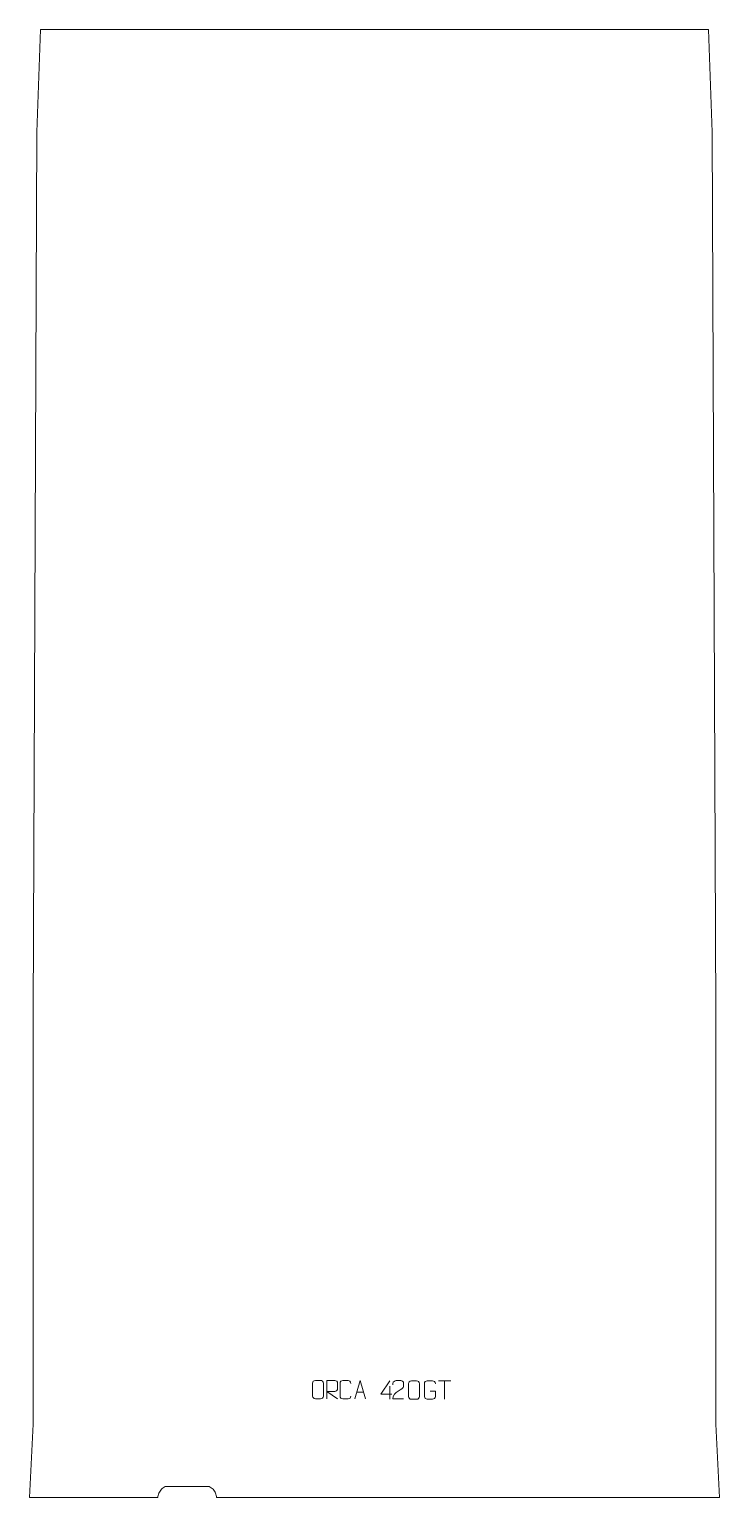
# Model space of a CAD drawing. Header units: millimetres. Extents: x -470 to 470, y -1570 to 430.
import ezdxf

# ---------------------------------------------------------------- set-up
doc = ezdxf.new("R2010")
doc.units = ezdxf.units.MM
doc.header["$MEASUREMENT"] = 0
doc.layers.add('layer 1', color=7, linetype='Continuous')

msp = doc.modelspace()

# ---------------------------------------------------------------- linework, layer by layer
at = {"layer": 'layer 1', "color": 242, "lineweight": 9}
msp.add_open_spline([(454.7501, 430.0012), (454.7501, 430.0012), (460.0003, 290.0011), (460.0003, 290.0011), (460.0003, 290.0011), (460.0003, 290.0011), (465.0001, -909.9997), (465.0001, -909.9997), (465.0001, -909.9997), (465.0001, -909.9997), (465.0001, -1469.9984), (465.0001, -1469.9984), (465.0001, -1469.9984), (465.0001, -1469.9984), (469.9999, -1569.9991), (469.9999, -1569.9991), (469.9999, -1569.9991), (469.9999, -1569.9991), (-214.9995, -1569.9991), (-214.9995, -1569.9991), (-214.9995, -1569.9991), (-214.9995, -1569.9991), (-215.1452, -1568.4282), (-215.1452, -1568.4282), (-215.1452, -1568.4282), (-215.1452, -1568.4282), (-215.4303, -1566.8751), (-215.4303, -1566.8751), (-215.4303, -1566.8751), (-215.4303, -1566.8751), (-215.8545, -1565.3573), (-215.8545, -1565.3573), (-215.8545, -1565.3573), (-215.8545, -1565.3573), (-216.415, -1563.8808), (-216.415, -1563.8808), (-216.415, -1563.8808), (-216.415, -1563.8808), (-217.1041, -1562.4621), (-217.1041, -1562.4621), (-217.1041, -1562.4621), (-217.1041, -1562.4621), (-217.9197, -1561.1114), (-217.9197, -1561.1114), (-217.9197, -1561.1114), (-217.9197, -1561.1114), (-218.8526, -1559.8403), (-218.8526, -1559.8403), (-218.8526, -1559.8403), (-218.8526, -1559.8403), (-219.8965, -1558.6569), (-219.8965, -1558.6569), (-219.8965, -1558.6569), (-219.8965, -1558.6569), (-221.0437, -1557.5731), (-221.0437, -1557.5731), (-221.0437, -1557.5731), (-221.0437, -1557.5731), (-222.2829, -1556.5968), (-222.2829, -1556.5968), (-222.2829, -1556.5968), (-222.2829, -1556.5968), (-223.6058, -1555.7368), (-223.6058, -1555.7368), (-223.6058, -1555.7368), (-223.6058, -1555.7368), (-224.9992, -1554.9992), (-224.9992, -1554.9992), (-224.9992, -1554.9992), (-224.9992, -1554.9992), (-284.9987, -1554.9992), (-284.9987, -1554.9992), (-284.9987, -1554.9992), (-284.9987, -1554.9992), (-286.3939, -1555.7368), (-286.3939, -1555.7368), (-286.3939, -1555.7368), (-286.3939, -1555.7368), (-287.7168, -1556.5968), (-287.7168, -1556.5968), (-287.7168, -1556.5968), (-287.7168, -1556.5968), (-288.9561, -1557.5731), (-288.9561, -1557.5731), (-288.9561, -1557.5731), (-288.9561, -1557.5731), (-290.1014, -1558.6569), (-290.1014, -1558.6569), (-290.1014, -1558.6569), (-290.1014, -1558.6569), (-291.1457, -1559.8403), (-291.1457, -1559.8403), (-291.1457, -1559.8403), (-291.1457, -1559.8403), (-292.0801, -1561.1114), (-292.0801, -1561.1114), (-292.0801, -1561.1114), (-292.0801, -1561.1114), (-292.8956, -1562.4621), (-292.8956, -1562.4621), (-292.8956, -1562.4621), (-292.8956, -1562.4621), (-293.5847, -1563.8808), (-293.5847, -1563.8808), (-293.5847, -1563.8808), (-293.5847, -1563.8808), (-294.1433, -1565.3573), (-294.1433, -1565.3573), (-294.1433, -1565.3573), (-294.1433, -1565.3573), (-294.5694, -1566.8751), (-294.5694, -1566.8751), (-294.5694, -1566.8751), (-294.5694, -1566.8751), (-294.8545, -1568.4282), (-294.8545, -1568.4282), (-294.8545, -1568.4282), (-294.8545, -1568.4282), (-295.0002, -1569.9991), (-295.0002, -1569.9991), (-295.0002, -1569.9991), (-295.0002, -1569.9991), (-469.9999, -1569.9991), (-469.9999, -1569.9991), (-469.9999, -1569.9991), (-469.9999, -1569.9991), (-465.0001, -1469.9984), (-465.0001, -1469.9984), (-465.0001, -1469.9984), (-465.0001, -1469.9984), (-465.0001, -909.9997), (-465.0001, -909.9997), (-465.0001, -909.9997), (-465.0001, -909.9997), (-460.0003, 290.0011), (-460.0003, 290.0011), (-460.0003, 290.0011), (-460.0003, 290.0011), (-454.7501, 430.0012), (-454.7501, 430.0012), (-454.7501, 430.0012), (-454.7501, 430.0012), (454.7501, 430.0012), (454.7501, 430.0012)], degree=3, knots=[0, 0, 0, 0, 0.027027027, 0.027027027, 0.027027027, 0.027027027, 0.054054054, 0.054054054, 0.054054054, 0.054054054, 0.081081081, 0.081081081, 0.081081081, 0.081081081, 0.108108108, 0.108108108, 0.108108108, 0.108108108, 0.135135135, 0.135135135, 0.135135135, 0.135135135, 0.162162162, 0.162162162, 0.162162162, 0.162162162, 0.189189189, 0.189189189, 0.189189189, 0.189189189, 0.216216216, 0.216216216, 0.216216216, 0.216216216, 0.243243243, 0.243243243, 0.243243243, 0.243243243, 0.27027027, 0.27027027, 0.27027027, 0.27027027, 0.297297297, 0.297297297, 0.297297297, 0.297297297, 0.324324324, 0.324324324, 0.324324324, 0.324324324, 0.351351351, 0.351351351, 0.351351351, 0.351351351, 0.378378378, 0.378378378, 0.378378378, 0.378378378, 0.405405405, 0.405405405, 0.405405405, 0.405405405, 0.432432432, 0.432432432, 0.432432432, 0.432432432, 0.459459459, 0.459459459, 0.459459459, 0.459459459, 0.486486486, 0.486486486, 0.486486486, 0.486486486, 0.513513514, 0.513513514, 0.513513514, 0.513513514, 0.540540541, 0.540540541, 0.540540541, 0.540540541, 0.567567568, 0.567567568, 0.567567568, 0.567567568, 0.594594595, 0.594594595, 0.594594595, 0.594594595, 0.621621622, 0.621621622, 0.621621622, 0.621621622, 0.648648649, 0.648648649, 0.648648649, 0.648648649, 0.675675676, 0.675675676, 0.675675676, 0.675675676, 0.702702703, 0.702702703, 0.702702703, 0.702702703, 0.72972973, 0.72972973, 0.72972973, 0.72972973, 0.756756757, 0.756756757, 0.756756757, 0.756756757, 0.783783784, 0.783783784, 0.783783784, 0.783783784, 0.810810811, 0.810810811, 0.810810811, 0.810810811, 0.837837838, 0.837837838, 0.837837838, 0.837837838, 0.864864865, 0.864864865, 0.864864865, 0.864864865, 0.891891892, 0.891891892, 0.891891892, 0.891891892, 0.918918919, 0.918918919, 0.918918919, 0.918918919, 0.945945946, 0.945945946, 0.945945946, 0.945945946, 1, 1, 1, 1], dxfattribs=at)
at = {"layer": 'layer 1', "color": 250, "lineweight": 9}
for points, knots in [([(-80.5463, -1410.3819), (-78.1796, -1410.3819), (-75.8125, -1410.3819), (-73.4454, -1410.3819), (-73.4454, -1410.3819), (-71.4644, -1410.3463), (-69.4379, -1411.841), (-69.4108, -1414.2837), (-69.4108, -1414.2837), (-69.4112, -1420.0425), (-69.4112, -1425.8018), (-69.4108, -1431.5614), (-69.4108, -1431.5614), (-69.553, -1433.8896), (-71.2598, -1435.3722), (-73.4454, -1435.3831), (-73.4454, -1435.3831), (-75.8184, -1435.3827), (-78.1914, -1435.3827), (-80.564, -1435.3831), (-80.564, -1435.3831), (-82.5229, -1435.4887), (-84.5298, -1433.6003), (-84.5184, -1431.5788), (-84.5184, -1431.5788), (-84.5181, -1425.7967), (-84.5181, -1420.0151), (-84.5184, -1414.2338), (-84.5184, -1414.2338), (-84.5141, -1412.0912), (-82.7366, -1410.3684), (-80.5463, -1410.3819)], [0, 0, 0, 0, 0.111111111, 0.111111111, 0.111111111, 0.111111111, 0.222222222, 0.222222222, 0.222222222, 0.222222222, 0.333333333, 0.333333333, 0.333333333, 0.333333333, 0.444444444, 0.444444444, 0.444444444, 0.444444444, 0.555555556, 0.555555556, 0.555555556, 0.555555556, 0.666666667, 0.666666667, 0.666666667, 0.666666667, 0.777777778, 0.777777778, 0.777777778, 0.777777778, 1, 1, 1, 1]), ([(-64.8651, -1435.4049), (-64.8651, -1435.4049), (-64.8651, -1410.4514), (-64.8651, -1410.4514), (-64.8651, -1410.4514), (-61.2703, -1410.4514), (-57.6748, -1410.4514), (-54.0796, -1410.4514), (-54.0796, -1410.4514), (-51.7543, -1410.4891), (-50.197, -1411.9791), (-50.2011, -1414.3455), (-50.2011, -1414.3455), (-50.2015, -1416.381), (-50.2015, -1419.4404), (-50.2011, -1421.4764), (-50.2011, -1421.4764), (-50.2076, -1423.3519), (-52.0199, -1425.2937), (-54.0294, -1425.3128), (-54.0294, -1425.3128), (-54.0294, -1425.3128), (-64.8651, -1425.3128), (-64.8651, -1425.3128), (-64.8651, -1425.3128), (-64.8651, -1425.3128), (-50.2104, -1435.4049), (-50.2104, -1435.4049)], [0, 0, 0, 0, 0.125, 0.125, 0.125, 0.125, 0.25, 0.25, 0.25, 0.25, 0.375, 0.375, 0.375, 0.375, 0.5, 0.5, 0.5, 0.5, 0.625, 0.625, 0.625, 0.625, 0.75, 0.75, 0.75, 0.75, 1, 1, 1, 1]), ([(-32.11, -1431.5872), (-32.2498, -1433.9106), (-33.927, -1435.3902), (-36.0747, -1435.401), (-36.0747, -1435.401), (-38.4066, -1435.4006), (-40.7385, -1435.4006), (-43.07, -1435.401), (-43.07, -1435.401), (-44.995, -1435.5064), (-46.9671, -1433.6219), (-46.9559, -1431.6046), (-46.9559, -1431.6046), (-46.9555, -1425.8345), (-46.9555, -1420.0648), (-46.9559, -1414.2955), (-46.9559, -1414.2955), (-46.9517, -1412.1574), (-45.205, -1410.4382), (-43.0526, -1410.4517), (-43.0526, -1410.4517), (-40.7269, -1410.4517), (-38.4008, -1410.4517), (-36.0747, -1410.4517), (-36.0747, -1410.4517), (-34.1281, -1410.4162), (-32.1367, -1411.9077), (-32.11, -1414.3453)], [0, 0, 0, 0, 0.125, 0.125, 0.125, 0.125, 0.25, 0.25, 0.25, 0.25, 0.375, 0.375, 0.375, 0.375, 0.5, 0.5, 0.5, 0.5, 0.625, 0.625, 0.625, 0.625, 0.75, 0.75, 0.75, 0.75, 1, 1, 1, 1]), ([(-27.0035, -1435.4049), (-27.0035, -1435.4049), (-19.6325, -1410.4514), (-19.6325, -1410.4514), (-19.6325, -1410.4514), (-19.6325, -1410.4514), (-12.0626, -1435.4049), (-12.0626, -1435.4049)], [0, 0, 0, 0, 0.333333333, 0.333333333, 0.333333333, 0.333333333, 1, 1, 1, 1]), ([(23.6666, -1429.0641), (23.6666, -1429.0641), (8.8449, -1429.0641), (8.8449, -1429.0641), (8.8449, -1429.0641), (8.8449, -1429.0641), (20.7225, -1410.9936), (20.7225, -1410.9936)], [0, 0, 0, 0, 0.333333333, 0.333333333, 0.333333333, 0.333333333, 1, 1, 1, 1]), ([(39.6684, -1435.5017), (34.754, -1435.5014), (29.8396, -1435.5014), (24.9255, -1435.5017), (24.9255, -1435.5017), (24.9255, -1425.5694), (39.5765, -1422.9282), (39.6684, -1418.6179), (39.6684, -1418.6179), (39.6681, -1417.1938), (39.6681, -1415.7701), (39.6684, -1414.3468), (39.6684, -1414.3468), (39.6515, -1412.2697), (37.5287, -1410.5449), (35.8577, -1410.5276), (35.8577, -1410.5276), (33.7845, -1410.528), (31.7116, -1410.528), (29.6392, -1410.5276), (29.6392, -1410.5276), (27.8171, -1410.5111), (24.9924, -1412.3032), (24.9255, -1414.3968), (24.9255, -1414.3968), (24.9255, -1414.3968), (24.9255, -1416.4516), (24.9255, -1416.4516)], [0, 0, 0, 0, 0.125, 0.125, 0.125, 0.125, 0.25, 0.25, 0.25, 0.25, 0.375, 0.375, 0.375, 0.375, 0.5, 0.5, 0.5, 0.5, 0.625, 0.625, 0.625, 0.625, 0.75, 0.75, 0.75, 0.75, 1, 1, 1, 1]), ([(50.2277, -1410.9563), (52.5944, -1410.9563), (54.9615, -1410.9563), (57.3286, -1410.9563), (57.3286, -1410.9563), (59.3096, -1410.9207), (61.3361, -1412.4154), (61.3632, -1414.8581), (61.3632, -1414.8581), (61.3628, -1420.6169), (61.3628, -1426.3762), (61.3632, -1432.1358), (61.3632, -1432.1358), (61.221, -1434.464), (59.5142, -1435.9466), (57.3286, -1435.9575), (57.3286, -1435.9575), (54.9556, -1435.9571), (52.5826, -1435.9571), (50.21, -1435.9575), (50.21, -1435.9575), (48.2511, -1436.0631), (46.2442, -1434.1747), (46.2556, -1432.1532), (46.2556, -1432.1532), (46.2559, -1426.3711), (46.2559, -1420.5895), (46.2556, -1414.8082), (46.2556, -1414.8082), (46.2599, -1412.6656), (48.0374, -1410.9428), (50.2277, -1410.9563)], [0, 0, 0, 0, 0.111111111, 0.111111111, 0.111111111, 0.111111111, 0.222222222, 0.222222222, 0.222222222, 0.222222222, 0.333333333, 0.333333333, 0.333333333, 0.333333333, 0.444444444, 0.444444444, 0.444444444, 0.444444444, 0.555555556, 0.555555556, 0.555555556, 0.555555556, 0.666666667, 0.666666667, 0.666666667, 0.666666667, 0.777777778, 0.777777778, 0.777777778, 0.777777778, 1, 1, 1, 1]), ([(75.6815, -1424.8698), (75.6815, -1424.8698), (82.8496, -1424.8698), (82.8496, -1424.8698), (82.8496, -1424.8698), (82.8496, -1424.8698), (82.8496, -1432.0379), (82.8496, -1432.0379), (82.8496, -1432.0379), (82.7099, -1434.3613), (81.0327, -1435.8409), (78.8849, -1435.8517), (78.8849, -1435.8517), (76.5531, -1435.8513), (74.2211, -1435.8513), (71.8896, -1435.8517), (71.8896, -1435.8517), (69.9647, -1435.9571), (67.9925, -1434.0726), (68.0037, -1432.0553), (68.0037, -1432.0553), (68.0041, -1426.2852), (68.0041, -1420.5155), (68.0037, -1414.7462), (68.0037, -1414.7462), (68.0079, -1412.6081), (69.7547, -1410.8889), (71.907, -1410.9023), (71.907, -1410.9023), (74.2327, -1410.9023), (76.5588, -1410.9023), (78.8849, -1410.9023), (78.8849, -1410.9023), (80.8316, -1410.8669), (82.823, -1412.3584), (82.8496, -1414.7961)], [0, 0, 0, 0, 0.1, 0.1, 0.1, 0.1, 0.2, 0.2, 0.2, 0.2, 0.3, 0.3, 0.3, 0.3, 0.4, 0.4, 0.4, 0.4, 0.5, 0.5, 0.5, 0.5, 0.6, 0.6, 0.6, 0.6, 0.7, 0.7, 0.7, 0.7, 0.8, 0.8, 0.8, 0.8, 1, 1, 1, 1])]:
    msp.add_open_spline(points, degree=3, knots=knots, dxfattribs=at)
for points in [[(20.7225, -1418.303), (20.7225, -1418.303), (20.7225, -1435.9677), (20.7225, -1435.9677)], [(86.933, -1410.9255), (86.933, -1410.9255), (103.9202, -1410.9255), (103.9202, -1410.9255)], [(95.4268, -1435.8555), (95.4268, -1435.8555), (95.4268, -1410.902), (95.4268, -1410.902)], [(-24.2809, -1426.1555), (-24.2809, -1426.1555), (-14.7852, -1426.1555), (-14.7852, -1426.1555)]]:
    msp.add_open_spline(points, degree=3, dxfattribs=at)

doc.saveas('drawing.dxf')
